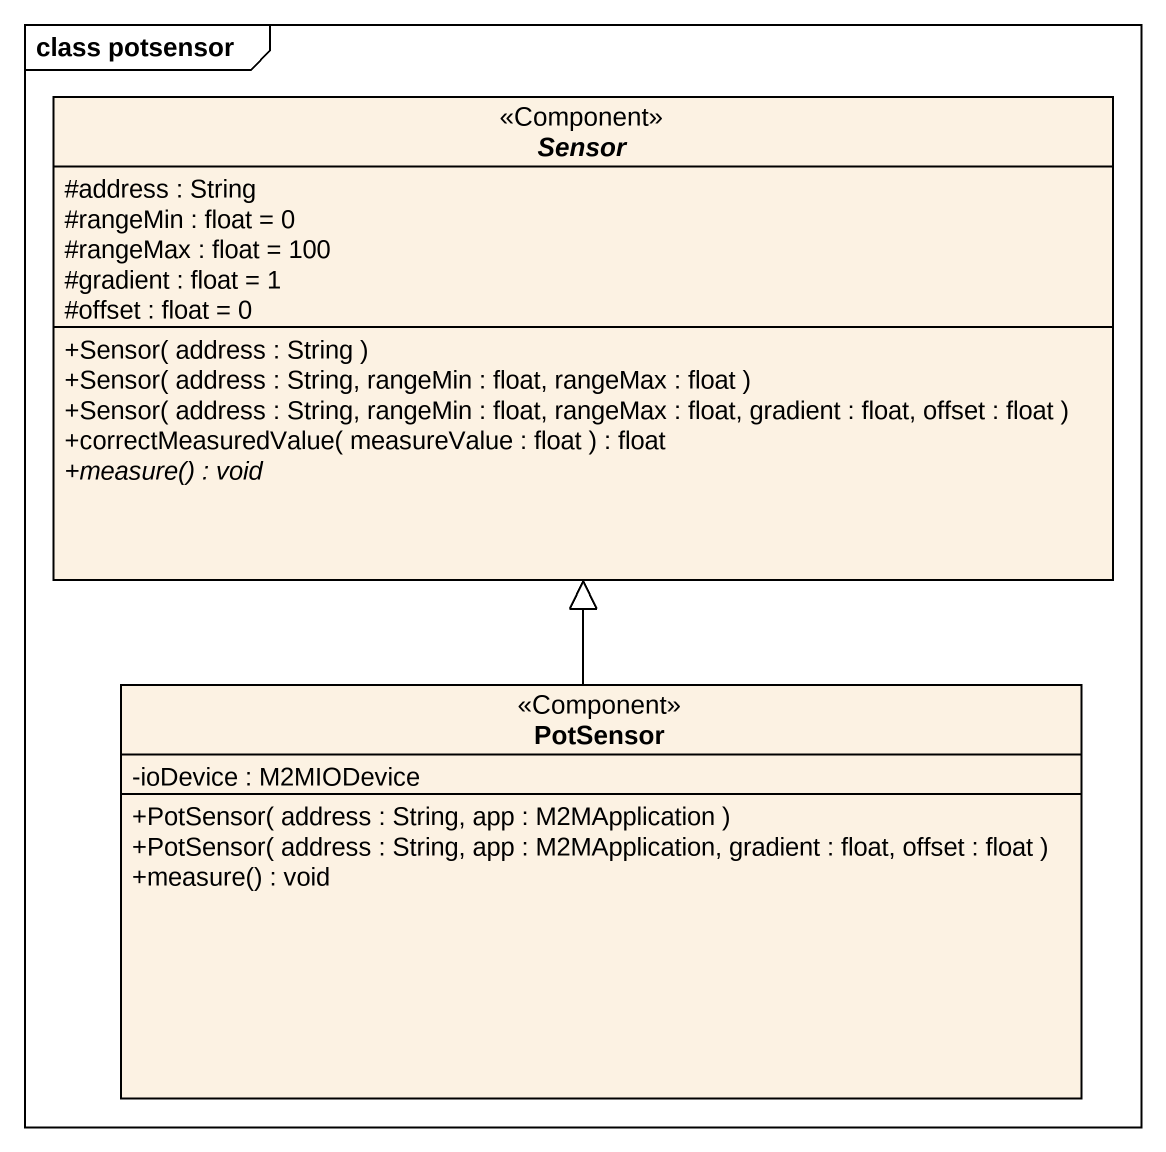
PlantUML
@startuml
mainframe class potsensor
hide circle
hide empty members
skinparam classAttributeIconSize 0
abstract class Sensor <<Component>> {
  #address : String
  #rangeMin : float = 0
  #rangeMax : float = 100
  #gradient : float = 1
  #offset : float = 0
  +Sensor( address : String )
  +Sensor( address : String, rangeMin : float, rangeMax : float )
  +Sensor( address : String, rangeMin : float, rangeMax : float, gradient : float, offset : float )
  +correctMeasuredValue( measureValue : float ) : float
  {abstract} +measure() : void
}
class PotSensor <<Component>> {
  -ioDevice : M2MIODevice
  +PotSensor( address : String, app : M2MApplication )
  +PotSensor( address : String, app : M2MApplication, gradient : float, offset : float )
  +measure() : void
}
PotSensor -up-|> Sensor
@enduml
